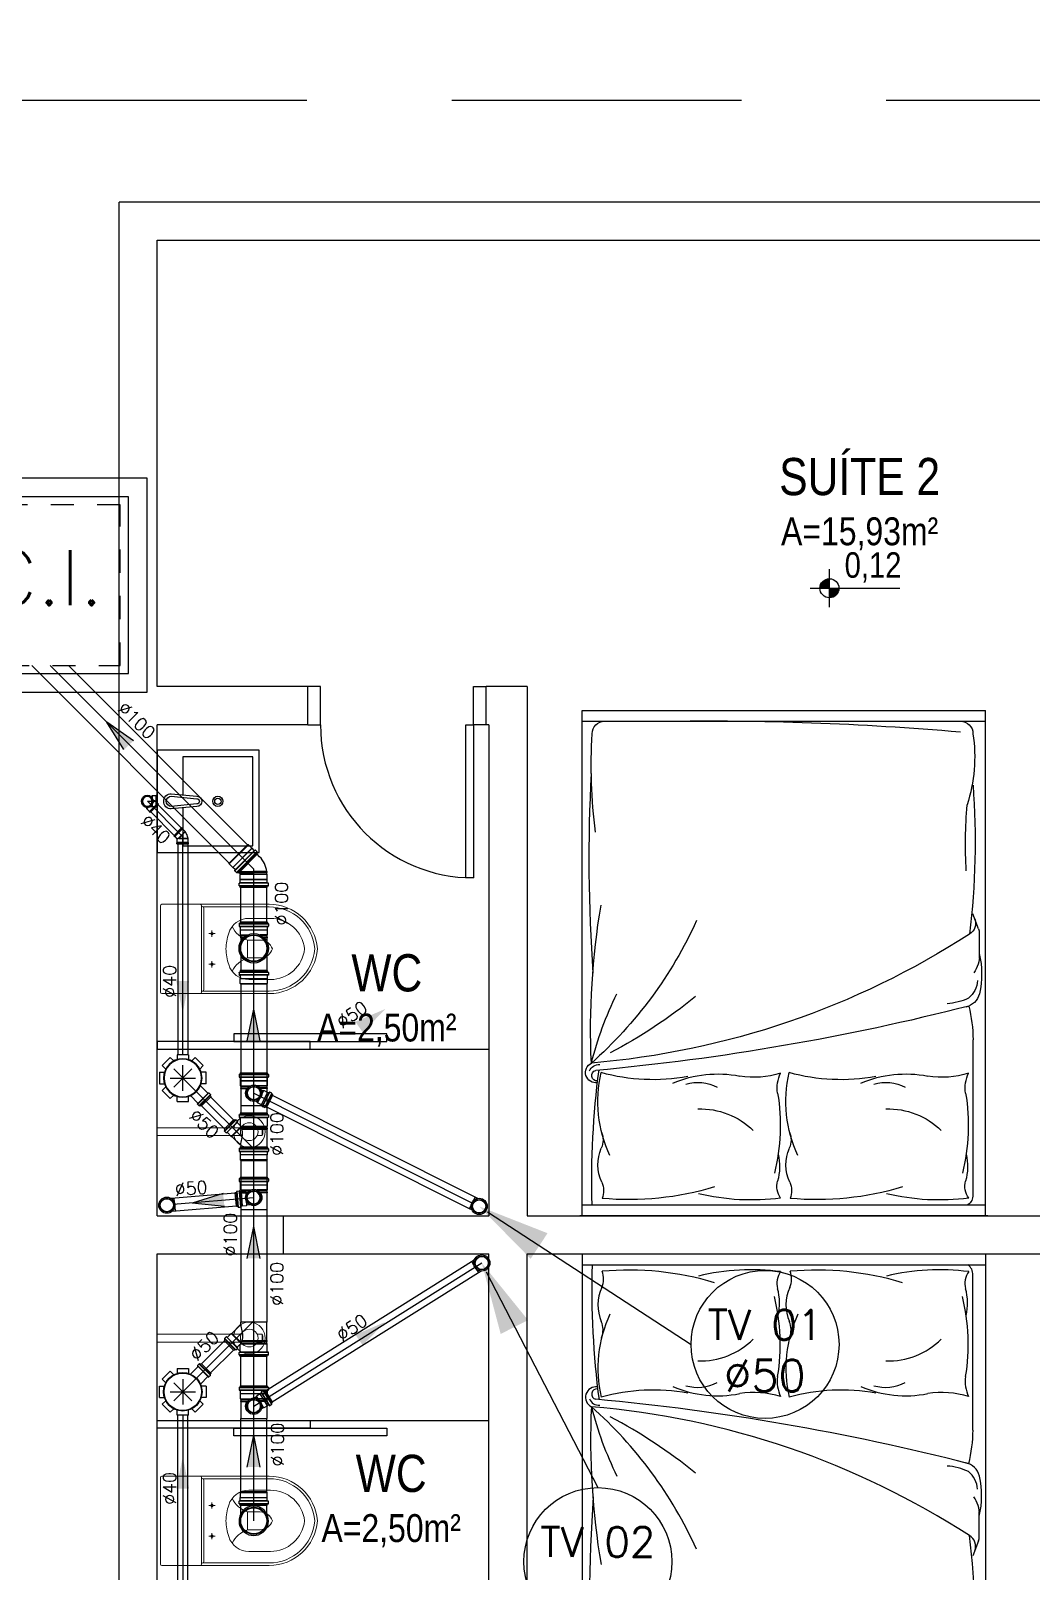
# Model space of a CAD drawing. Header units: millimetres. Extents: x 4156 to 4603, y 996 to 1078.
# Drawn here: x 4161.6 to 4165.91, y 1034.71 to 1041.35 of the extents above; entities that cross this region are included whole.
import ezdxf
from ezdxf.enums import TextEntityAlignment as Align

# ---------------------------------------------------------------- set-up
doc = ezdxf.new("R2010")
doc.units = ezdxf.units.MM
doc.header["$LTSCALE"] = 20
doc.linetypes.add('HIDDEN', pattern=[0.375, 0.25, -0.125])
doc.linetypes.add('HIDDEN2', pattern=[0.1875, 0.125, -0.0625])
for name, color, linetype in [('-HIDRO', 8, 'Continuous'), ('A-PEN-C', 4, 'Continuous'), ('ARREDI_attrezzature', 175, 'Continuous'), ('COTA', 7, 'Continuous'), ('COTAS01', 7, 'Continuous'), ('E-txt-g', 3, 'Continuous'), ('Esgoto', 5, 'Continuous'), ('HIDROGRAFIA', 4, 'Continuous'), ('MOB', 251, 'Continuous'), ('Texto-Tubos', 7, 'Continuous'), ('TigreCad', 3, 'Continuous'), ('Tinterno', 9, 'Continuous')]:
    doc.layers.add(name, color=color, linetype=linetype)
doc.layers.add('E-Lay-9', color=9, linetype='Continuous', lineweight=9)
doc.layers.add('E-Txt-W', color=7, linetype='Continuous', lineweight=20)
doc.styles.add('F2', font='ARIALN.TTF')
doc.styles.add('R80', font='simplex.shx', dxfattribs={"height": 12})
doc.styles.add('REG60', font='romans.shx', dxfattribs={"width": 0.8, "height": 0.15})
doc.styles.add('REG80', font='romans.shx', dxfattribs={"width": 0.8, "height": 0.2})
doc.styles.add('ROMANS', font='romans__.ttf', dxfattribs={"height": 0.1})
doc.styles.add('TCTUBOS-TXT', font='txt.shx')

# ---------------------------------------------------------------- blocks, each defined once
blk = doc.blocks.new('vaso-s')
at = {"layer": 'E-Lay-9', "color": 8}
for p, q in [((0, 0.17), (0, 0)), ((0.4256, 0.175), (0.005, 0.175)), ((0.16, 0.17), (0.16, 0.17)), ((0.16, 0.17), (0.16, 0)), ((0.4256, 0.165), (0.165, 0.165)), ((0.17, 0), (0.17, 0.16)), ((0.2013, 0.0479), (0.2013, 0.0722)), ((0.4306, 0.12), (0.3459, 0.12)), ((0.2134, 0.06), (0.1891, 0.06)), ((0.3406, 0.035), (0.3406, 0)), ((0.3906, 0.035), (0.3406, 0.035)), ((0, -0.17), (0, 0)), ((0.16, -0.17), (0.16, 0)), ((0.17, 0), (0.17, -0.1601)), ((0.2134, -0.06), (0.1891, -0.06)), ((0.2013, -0.0479), (0.2013, -0.0722)), ((0.3406, -0.035), (0.3406, 0)), ((0.3906, -0.035), (0.3406, -0.035)), ((0.4306, -0.12), (0.3459, -0.12)), ((0.4256, -0.175), (0.005, -0.175)), ((0.16, -0.17), (0.16, -0.17)), ((0.4256, -0.165), (0.165, -0.165))]:
    blk.add_line(p, q, dxfattribs=at)
for centre in [(0.2013, 0.06), (0.2013, -0.06)]:
    blk.add_circle(centre, 0.005, dxfattribs=at)
for centre, radius, start, end in [((0.005, 0.17), 0.005, 90, 180), ((0.155, 0.17), 0.005, 0, 90), ((0.165, 0.17), 0.00495, 180, 270), ((0.165, 0.16), 0.00495, 0, 90), ((0.4256, -0.015), 0.19, 4.52806, 90), ((0.4256, -0.015), 0.18, 4.78019, 90), ((0.518, -0.015), 0.2624, 163.03545, 176.7233), ((0.3459, 0.0375), 0.0825, 90, 163.03545), ((0.3754, 0.1358), 0.1066, 206.93947, 250.96472), ((0.4306, -0.015), 0.135, 6.37937, 90), ((0.3906, -0.015), 0.05, 17.4576, 90), ((0.518, 0.015), 0.2624, 183.2767, 196.96455), ((0.3754, -0.1358), 0.1066, 109.03528, 153.06053), ((0.3906, 0.015), 0.05, 270, 342.5424), ((0.4256, 0.015), 0.19, 270, 355.47194), ((0.4256, 0.015), 0.18, 270, 355.21981), ((0.4306, 0.015), 0.135, 270, 353.62063), ((0.3459, -0.0375), 0.0825, 196.96455, 270), ((0.005, -0.17), 0.005, 180, 270), ((0.155, -0.17), 0.005, 270, 0), ((0.165, -0.17), 0.00495, 90, 180), ((0.165, -0.1601), 0.00495, 270, 0)]:
    blk.add_arc(centre, radius, start, end, dxfattribs=at)
blk = doc.blocks.new('Chuveiro')
at = {"layer": 'E-Lay-9', "color": 8}
for p, q in [((-0.0311, 0.0156), (-0.3604, 0.0156)), ((0.0509, 0.0156), (0.0311, 0.0156)), ((0.0509, 0.0156), (0.0509, -0.0156)), ((-0.0311, -0.0156), (-0.3604, -0.0156)), ((0.0509, -0.0156), (0.0311, -0.0156))]:
    blk.add_line(p, q, dxfattribs=at)
blk.add_circle((0, 0), 0.0348, dxfattribs=at)
for centre, radius, start, end in [((0, 0), 0.0624, 194.4775, 165.5225), ((0.0093, 0), 0.0444, 339.42663, 20.57337)]:
    blk.add_arc(centre, radius, start, end, dxfattribs=at)
blk = doc.blocks.new('cama')
at = {"layer": 'ARREDI_attrezzature', "color": 8}
for p, q in [((0.8658, 1.0458), (-0.7169, 1.0458)), ((-0.7169, 1.0458), (-0.7169, -0.9357)), ((0.8658, 1.0458), (0.8658, -0.9357)), ((-0.7169, 1.0033), (0.8658, 1.0033)), ((0.8164, 0.3554), (0.8164, 0.9638)), ((0.8411, -0.0623), (0.8411, 0.0347)), ((0.8381, -0.0794), (0.8164, -0.1381)), ((-0.7169, -0.8932), (0.8658, -0.8932)), ((-0.7169, -0.9357), (0.8658, -0.9357))]:
    blk.add_line(p, q, dxfattribs=at)
for centre, radius, start, end in [((2.6377, 0.909), 3.3165, 178.37032, 187.53223), ((-0.7139, 0.9478), 0.0814, 335.78773, 21.71238), ((-0.533, -0.1796), 1.1623, 73.20165, 95.19902), ((-0.0531, 0.1009), 0.8832, 82.50994, 103.57317), ((0.1262, 0.9306), 0.0789, 144.37876, 195.19877), ((0.0234, 0.9478), 0.0814, 335.78773, 21.71238), ((0.2043, -0.1796), 1.1623, 73.20165, 95.19902), ((0.6843, 0.1009), 0.8832, 82.50994, 103.57317), ((0.8636, 0.9306), 0.0789, 144.37876, 195.19877), ((0.767, 0.9638), 0.0494, 360, 53.1301), ((-0.4874, 0.846), 0.167, 155.78773, 202.88083), ((-0.1606, 0.8526), 0.2183, 347.31196, 15.19877), ((0.25, 0.846), 0.167, 155.78773, 202.88083), ((0.5767, 0.8526), 0.2183, 347.31196, 15.19877), ((-0.6976, 0.6922), 0.7583, 350.37112, 14.25995), ((0.0398, 0.6922), 0.7583, 350.37112, 14.25995), ((-0.1504, 0.598), 0.5042, 155.11795, 192.98619), ((0.5869, 0.598), 0.5042, 155.11795, 192.98619), ((-0.7194, 0.748), 0.0848, 339.01609, 22.88083), ((0.0179, 0.748), 0.0848, 339.01609, 22.88083), ((-0.2514, 0.9178), 0.291, 267.82948, 315.00983), ((0.486, 0.9178), 0.291, 267.82948, 315.00983), ((0.1752, 0.5442), 0.1269, 170.37112, 206.96494), ((0.9125, 0.5442), 0.1269, 170.37112, 206.96494), ((-0.6623, 0.4839), 0.0409, 81.6091, 243.93818), ((-0.6586, 0.4964), 0.0206, 81.29147, 258.1256), ((-0.4381, -0.2522), 0.7645, 79.7638, 105.44974), ((-0.1846, 0.9358), 0.446, 246.68784, 281.12174), ((-0.2643, 0.6896), 0.1667, 254.14067, 297.6985), ((-0.0423, 0.1583), 0.3445, 72.35976, 99.39259), ((0.2993, -0.2522), 0.7645, 79.7638, 105.44974), ((0.5528, 0.9358), 0.446, 246.68784, 281.12174), ((0.473, 0.6896), 0.1667, 254.14067, 297.6985), ((0.695, 0.1583), 0.3445, 72.35976, 99.39259), ((-0.6505, 0.4938), 0.0409, 202.60519, 274.49888), ((2.2792, 0.3177), 2.9624, 177.49407, 189.50941), ((-1.7845, -0.7988), 1.6648, 24.38327, 48.45325), ((-0.9479, -2.7638), 3.2221, 57.09539, 85.23633), ((0.6516, 0.784), 1.3739, 194.18939, 206.30958), ((-1.5235, -8.8752), 9.3909, 75.67156, 84.74188), ((-1.5808, -1.4319), 2.0816, 51.03759, 62.08563), ((0.1886, 0.3639), 0.6279, 347.08904, 359.23129), ((0.7005, -0.0173), 0.232, 65.03386, 86.464), ((0.7739, 0.1597), 0.0692, 12.88269, 78.38686), ((0.7349, 0.1156), 0.1001, 4.6849, 50.59841), ((0.499, 0.0969), 0.3512, 346.92865, 12.88269), ((5.7695, -0.3535), 6.4581, 176.0268, 182.97615), ((0.7348, 0.0283), 0.1065, 356.60169, 37.7302), ((-2.1135, -0.4201), 2.9383, 355.67002, 7.06799), ((0.7774, -0.1012), 0.0494, 339.7541, 59.48722), ((0.7917, -0.0623), 0.0494, 339.7541, 360), ((0.7917, -0.0623), 0.0494, 339.7541, 360), ((2.6561, -0.4101), 1.869, 176.84129, 184.7569), ((1.4933, -0.7256), 2.174, 172.94813, 183.11738), ((0.2054, -0.7537), 0.6176, 351.61548, 17.78703), ((-0.628, -0.8438), 0.0494, 180, 270), ((0.767, -0.8438), 0.0494, 270, 360), ((-0.2247, 10.5395), 11.4341, 269.10868, 274.97619)]:
    blk.add_arc(centre, radius, start, end, dxfattribs=at)
at = {"layer": 'COTA', "color": 8, "linetype": 'Continuous'}
blk.add_line((0.8744, 1.0458), (-0.7256, 1.0458), dxfattribs=at)
blk = doc.blocks.new('TXT-AMB75')
at = {"layer": 'E-txt-g', "style": 'REG80', "width": 0.8, "flags": 8}
blk.add_attdef('TXT', text='', height=0.2, dxfattribs=at).set_placement((0.0055, 0.2964), align=Align.CENTER)
at = {"layer": 'E-Txt-W', "style": 'REG60', "width": 0.8, "flags": 8}
blk.add_attdef('TXT', text='', height=0.15, dxfattribs=at).set_placement((0.0055, 0.0271), align=Align.CENTER)
blk = doc.blocks.new('CUBA QUADRADA-flat-4-flat-1')
at = {"layer": 'MOB'}
blk.add_lwpolyline([(0, -0.2), (0.4, -0.2), (0.4, 0.2), (0, 0.2)], close=True, dxfattribs=at)
blk.add_lwpolyline([(0.1, -0.0255), (0.1, -0.175), (0.375, -0.175), (0.375, 0.175), (0.1, 0.175), (0.1, 0.0255)], dxfattribs=at)
for points in [[(0.155, -0.02), (0.055, -0.03, -1), (0.055, 0.03), (0.155, 0.02, -1)], [(0.155, -0.01), (0.055, -0.02, -1), (0.055, 0.02), (0.155, 0.01, -1)]]:
    blk.add_lwpolyline(points, format="xyb", close=True, dxfattribs=at)
for radius in [0.02, 0.0125]:
    blk.add_circle((0.2375, 0), radius, dxfattribs=at)
blk = doc.blocks.new('NV')
at = {"color": 4, "linetype": 'ByBlock', "ltscale": 0.5}
for p, q in [((-1.414, -0.142), (-1.414, 0.107)), ((-1.539, -0.018), (-0.953, -0.018))]:
    blk.add_line(p, q, dxfattribs=at)
at = {"color": 4, "ltscale": 2.5}
blk.add_circle((-1.414, -0.018), 0.0622, dxfattribs=at)
at = {"color": 4}
for points in [[(-1.414, -0.018), (-1.458, 0.026), (-1.476, -0.018), (-1.472, 0.006)], [(-1.414, -0.018), (-1.414, 0.045), (-1.458, 0.026), (-1.438, 0.04)], [(-1.414, -0.018), (-1.352, -0.018), (-1.37, -0.062), (-1.357, -0.041)], [(-1.414, -0.018), (-1.37, -0.062), (-1.414, -0.08), (-1.39, -0.075)]]:
    blk.add_solid(points, dxfattribs=at)
at = {"layer": 'E-Txt-W', "color": 4, "ltscale": 2.5, "style": 'F2'}
blk.add_attdef('COTAPISO', (-1.306, 0.073), '', height=0.15, dxfattribs=at)
blk = doc.blocks.new('27150012p')
at = {"layer": 'TigreCad'}
for p, q in [((-80.6, 48.8), (-48.8, 80.6)), ((-48.8, 80.6), (-35.1, 66.9)), ((-22.5, 91.5), (-22.5, 72.1)), ((-22.5, 91.5), (22.5, 91.5)), ((22.5, 91.5), (22.5, 72.1)), ((48.8, 80.6), (35.1, 66.9)), ((48.8, 80.6), (80.6, 48.8)), ((-91.5, -22.5), (-91.5, 22.5)), ((-91.5, 22.5), (-72.1, 22.5)), ((-80.6, 48.8), (-66.9, 35.1)), ((80.6, 48.8), (66.9, 35.1)), ((111.4, 27.4), (70.4, 27.4)), ((112.7, 30.9), (112.4, 28.3)), ((122.4, 31.8), (113.7, 31.8)), ((113.7, 30.8), (113.7, -30.8)), ((122.4, 30.8), (122.4, -30.8)), ((123.4, 31.1), (124.2, 28.1)), ((129.5, 27.4), (125.1, 27.4)), ((129.5, 27.4), (129.5, -27.4)), ((-91.5, -22.5), (-72.1, -22.5)), ((-80.6, -48.8), (-66.9, -35.1)), ((-48.8, -80.6), (-80.6, -48.8)), ((80.6, -48.8), (48.8, -80.6)), ((80.6, -48.8), (66.9, -35.1)), ((111.4, -27.4), (70.4, -27.4)), ((112.7, -30.9), (112.4, -28.3)), ((122.4, -31.8), (113.7, -31.8)), ((123.4, -31.1), (124.2, -28.1)), ((129.5, -27.4), (125.1, -27.4)), ((-48.8, -80.6), (-35.1, -66.9)), ((-22.5, -91.5), (-22.5, -72.1)), ((22.5, -91.5), (-22.5, -91.5)), ((22.5, -91.5), (22.5, -72.1)), ((48.8, -80.6), (35.1, -66.9))]:
    blk.add_line(p, q, dxfattribs=at)
blk.add_circle((0, 0), 75.5, dxfattribs=at)
for centre, start, end in [((111.4, 28.4), 270, 355), ((113.7, 30.8), 90, 175), ((122.4, 30.8), 15, 90), ((125.1, 28.4), 195, 270), ((111.4, -28.4), 5, 90), ((113.7, -30.8), 185, 270), ((122.4, -30.8), 270, 345), ((125.1, -28.4), 90, 165)]:
    blk.add_arc(centre, 1, start, end, dxfattribs=at)
at = {"layer": 'Tinterno'}
for p, q in [((112.4, 27.4), (112.4, -27.4)), ((124.4, 27.4), (124.4, -27.4))]:
    blk.add_line(p, q, dxfattribs=at)
blk.add_circle((0, 0), 73.5, dxfattribs=at)
blk = doc.blocks.new('j9n100s')
at = {"layer": 'TigreCad'}
for p, q in [((27.3, 50.8), (60, 50.8)), ((27.3, -50.8), (60, -50.8))]:
    blk.add_line(p, q, dxfattribs=at)
blk.add_circle((0, 0), 53.2, dxfattribs=at)
for start, end in [(61.78498, 298.21502), (298.21502, 61.78498)]:
    blk.add_arc((0, 0), 57.7, start, end, dxfattribs=at)
at = {"layer": 'Tinterno'}
blk.add_line((60, -50.8), (60, 50.8), dxfattribs=at)
blk.add_circle((0, 0), 51, dxfattribs=at)
blk = doc.blocks.new('26277469p')
at = {"layer": 'TigreCad'}
for p, q in [((78, 50.8), (6, 50.8)), ((78, 50.8), (78.1, 52.3)), ((78, -46.9), (78, 50.8)), ((78.1, -46.9), (78.1, 52.3)), ((81.1, 52.3), (78.1, 52.3)), ((81.1, -47.9), (81.1, 52.3)), ((81.2, 50.8), (81.1, 52.3)), ((81.2, -48), (81.2, 50.8)), ((87.4, 50.8), (81.2, 50.8)), ((89.8, 53.2), (87.4, 50.8)), ((89.8, -51.8), (89.8, 53.2)), ((121.7, 53.2), (89.8, 53.2)), ((122.9, 56.7), (122.7, 54.2)), ((133.3, 57.6), (123.9, 57.6)), ((123.9, 56.6), (123.9, -56.7)), ((133.3, 56.6), (133.3, -56.7)), ((134.3, 56.9), (135.1, 54)), ((140.5, 53.2), (136.1, 53.2)), ((140.5, 53.2), (140.5, -53.3)), ((14.9, -50.8), (6, -50.8)), ((49.6, -85.4), (14.9, -50.8)), ((49.6, -88.3), (87.3, -50.5)), ((103.4, -64.8), (93.6, -55)), ((121.7, -53.3), (94.3, -53.3)), ((122.9, -56.7), (122.7, -54.2)), ((133.3, -57.7), (123.9, -57.7)), ((134.3, -56.9), (135.1, -54)), ((140.5, -53.3), (136.1, -53.3)), ((49.6, -88.3), (49.6, -85.4)), ((64.8, -103.4), (49.6, -88.3)), ((63.1, -106.8), (64.8, -104.8)), ((69.4, -114.4), (63.2, -108.2)), ((106.9, -63.4), (63.4, -106.9)), ((113.6, -70.1), (70.1, -113.6)), ((70.6, -114.5), (73.3, -113)), ((77.5, -116.2), (74.5, -113.1)), ((116.2, -77.5), (77.5, -116.2)), ((106.8, -63.1), (104.8, -64.8)), ((114.4, -69.4), (108.2, -63.2)), ((114.5, -70.6), (113, -73.3)), ((116.2, -77.5), (113.1, -74.5))]:
    blk.add_line(p, q, dxfattribs=at)
blk.add_lwpolyline([(15.8, -51.2, -0.013476), (38.9, -47.1, -0.106485), (67.2, -44.2, -0.09207), (93.5, -53.8, -0.112954)], format="xyb", dxfattribs=at)
for centre, start, end in [((121.7, 54.2), 270, 355), ((123.9, 56.6), 90, 175), ((133.3, 56.6), 15, 90), ((136.1, 54.2), 195, 270), ((14.9, -51.8), 34.26819, 90), ((94.3, -54.3), 90, 225), ((121.7, -54.3), 5, 90), ((123.9, -56.7), 185, 270), ((133.3, -56.7), 270, 345), ((136.1, -54.3), 90, 165), ((63.9, -107.4), 140, 225), ((64.1, -104.1), 320, 45), ((70.1, -113.6), 225, 300), ((73.8, -113.8), 45, 120), ((104.1, -64.1), 225, 310), ((107.4, -63.9), 45, 130), ((113.8, -73.8), 150, 225), ((113.6, -70.1), 330, 45)]:
    blk.add_arc(centre, 1, start, end, dxfattribs=at)
at = {"layer": 'Tinterno'}
for p, q in [((6, 50.8), (6, -50.8)), ((87.4, -50.6), (87.4, 50.8)), ((122.6, 53.2), (122.6, -53.3)), ((135.3, 53.2), (135.3, -53.3)), ((85.3, -49.6), (49.6, -85.4)), ((104.1, -65.4), (65.4, -104.1)), ((112.6, -73.9), (73.9, -112.6))]:
    blk.add_line(p, q, dxfattribs=at)
blk = doc.blocks.new('11031030p')
at = {"layer": 'TigreCad'}
for p, q in [((0, -53.3), (0, 53.2)), ((0, 53.2), (4.4, 53.2)), ((6.2, 56.9), (5.4, 54)), ((7.2, 57.6), (16.6, 57.6)), ((7.2, -56.7), (7.2, 56.6)), ((16.6, -56.7), (16.6, 56.6)), ((17.6, 56.7), (17.8, 54.2)), ((18.8, 53.2), (30.9, 53.2)), ((30.9, 53.2), (31.2, 53)), ((50.9, 53), (31.2, 53)), ((50.9, 53), (53.1, 50.8)), ((53.1, -50.8), (53.1, 50.8)), ((0, -53.3), (4.4, -53.3)), ((6.2, -56.9), (5.4, -54)), ((7.2, -57.7), (16.6, -57.7)), ((17.6, -56.7), (17.8, -54.2)), ((18.8, -53.3), (30.9, -53.3)), ((30.9, -53.3), (31.2, -53)), ((31.2, -53), (50.9, -53)), ((50.9, -53), (53.1, -50.8))]:
    blk.add_line(p, q, dxfattribs=at)
for centre, start, end in [((4.4, 54.2), 270, 345), ((7.2, 56.6), 90, 165), ((16.6, 56.6), 5, 90), ((18.8, 54.2), 185, 270), ((4.4, -54.2), 15, 90), ((7.2, -56.7), 195, 270), ((16.6, -56.7), 270, 355), ((18.8, -54.2), 90, 175)]:
    blk.add_arc(centre, 1, start, end, dxfattribs=at)
at = {"layer": 'Tinterno'}
for p, q in [((5.2, -53.3), (5.2, 53.2)), ((17.9, -53.3), (17.9, 53.2)), ((30.9, 53.2), (30.9, -53.3)), ((31.2, 53), (31.2, -53)), ((50.9, 53), (50.9, -53))]:
    blk.add_line(p, q, dxfattribs=at)
blk = doc.blocks.new('trn1050s')
at = {"layer": 'TigreCad'}
for p, q in [((-80.4, -53.3), (-80.4, 53.3)), ((-80.4, 53.3), (-76, 53.3)), ((-74.2, 56.9), (-75, 54)), ((-73.2, 57.7), (-63.8, 57.7)), ((-73.2, -56.6), (-73.2, 56.7)), ((-63.8, -56.6), (-63.8, 56.7)), ((-62.8, 56.7), (-62.6, 54.2)), ((-61.6, 53.3), (-49.5, 53.3)), ((-49.5, -53.3), (-49.5, 53.3)), ((-49.5, 53.3), (-49.2, 53)), ((-49.2, 53), (-29.5, 53)), ((-29.5, 53), (-29.5, 11.9)), ((-29.5, 53), (-27.3, 50.8)), ((-27.3, 50.8), (-21.1, 50.8)), ((-21.1, 50.8), (-21, 52.3)), ((-21, 52.3), (-21, 23.9)), ((-21, 52.3), (-18, 52.3)), ((-18, 52.3), (-18, 26.2)), ((-17.9, 50.8), (-18, 52.3)), ((-17.9, 50.8), (47.6, 50.8)), ((-80.4, -53.3), (-76, -53.3)), ((-74.2, -56.9), (-75, -54)), ((-73.2, -57.6), (-63.8, -57.6)), ((-62.8, -56.7), (-62.6, -54.2)), ((-61.6, -53.3), (-49.5, -53.3)), ((-49.5, -53.3), (-49.2, -53)), ((-49.2, -53), (-29.5, -53)), ((-29.5, -53), (-29.5, -11.9)), ((-29.5, -53), (-27.3, -50.8)), ((-27.3, -50.8), (-21.1, -50.8)), ((-21.1, -50.8), (-21, -52.3)), ((-21, -52.3), (-21, -23.9)), ((-21, -52.3), (-18, -52.3)), ((-18, -52.3), (-18, -26.2)), ((-17.9, -50.8), (-18, -52.3)), ((-17.9, -50.8), (47.6, -50.8))]:
    blk.add_line(p, q, dxfattribs=at)
for radius in [31.8, 25.6]:
    blk.add_circle((0, 0), radius, dxfattribs=at)
for centre, start, end in [((-76, 54.2), 270, 345), ((-73.2, 56.7), 90, 165), ((-63.8, 56.7), 5, 90), ((-61.6, 54.2), 185, 270), ((-76, -54.2), 15, 90), ((-73.2, -56.6), 195, 270), ((-63.8, -56.6), 270, 355), ((-61.6, -54.2), 90, 175)]:
    blk.add_arc(centre, 1, start, end, dxfattribs=at)
at = {"layer": 'Tinterno'}
for p, q in [((-75.2, -53.3), (-75.2, 53.3)), ((-62.5, -53.3), (-62.5, 53.3)), ((-49.2, -53), (-49.2, 53)), ((-27.3, 50.8), (-27.3, 16.3)), ((-21.1, 50.8), (-21.1, 23.8)), ((-17.9, 50.8), (-17.9, 26.3)), ((47.6, -50.8), (47.6, 50.8)), ((-27.3, -50.8), (-27.3, -16.3)), ((-21.1, -50.8), (-21.1, -23.8)), ((-17.9, -50.8), (-17.9, -26.3))]:
    blk.add_line(p, q, dxfattribs=at)
blk.add_circle((0, 0), 27.3, dxfattribs=at)
blk = doc.blocks.new('j9n50d')
at = {"layer": 'TigreCad'}
for p, q in [((28.5, 25.4), (0, 25.4)), ((30.3, 27.2), (28.5, 25.4)), ((30.3, -27.1), (30.3, 27.2)), ((47.1, 27.2), (30.3, 27.2)), ((47.3, 27.4), (47.1, 27.2)), ((47.1, -27.1), (47.1, 27.2)), ((51.9, 27.4), (47.3, 27.4)), ((53.2, 30.9), (52.9, 28.3)), ((53.4, 30.8), (53.4, -30.8)), ((62.9, 31.8), (54.2, 31.8)), ((62.9, 30.8), (62.9, -30.8)), ((63.9, 31.1), (64.7, 28.1)), ((70, 27.4), (65.6, 27.4)), ((70, 27.4), (70, -27.4)), ((28.5, -25.3), (0, -25.3)), ((30.3, -27.1), (28.5, -25.3)), ((47.1, -27.1), (30.3, -27.1)), ((47.3, -27.4), (47.1, -27.1)), ((51.9, -27.4), (47.3, -27.4)), ((53.2, -30.9), (52.9, -28.3)), ((62.9, -31.8), (54.2, -31.8)), ((63.9, -31.1), (64.7, -28.1)), ((70, -27.4), (65.6, -27.4))]:
    blk.add_line(p, q, dxfattribs=at)
for centre, radius, start, end in [((0, 0), 25.4, 90, 270), ((51.9, 28.4), 1, 270, 355), ((54.2, 30.8), 1, 90, 175), ((62.9, 30.8), 1, 15, 90), ((65.6, 28.4), 1, 195, 270), ((51.9, -28.4), 1, 5, 90), ((54.2, -30.8), 1, 185, 270), ((62.9, -30.8), 1, 270, 345), ((65.6, -28.4), 1, 90, 165)]:
    blk.add_arc(centre, radius, start, end, dxfattribs=at)
at = {"layer": 'Tinterno'}
for p, q in [((28.5, -25.3), (28.5, 25.4)), ((47.3, -27.4), (47.3, 27.4)), ((52.9, 27.4), (52.9, -27.4)), ((64.9, 27.4), (64.9, -27.4))]:
    blk.add_line(p, q, dxfattribs=at)
blk = doc.blocks.new('j9n50s')
at = {"layer": 'TigreCad'}
for p, q in [((19.2, 25.4), (30.3, 25.4)), ((19.2, -25.4), (30.3, -25.4))]:
    blk.add_line(p, q, dxfattribs=at)
for radius in [31.8, 27.4]:
    blk.add_circle((0, 0), radius, dxfattribs=at)
at = {"layer": 'Tinterno'}
for p, q in [((30.3, 25.4), (30.3, 9.7)), ((30.3, -9.7), (30.3, -25.4))]:
    blk.add_line(p, q, dxfattribs=at)
blk.add_circle((0, 0), 25.6, dxfattribs=at)
blk = doc.blocks.new('j9n40d')
at = {"layer": 'TigreCad'}
for p, q in [((0, 20.6), (9.8, 20.6)), ((9.8, 20.6), (17.8, 20.6)), ((19, 21.8), (17.8, 20.6)), ((34, 21.8), (19, 21.8)), ((19, -21.8), (19, 21.8)), ((35, 22.8), (34, 21.8)), ((35, 22.8), (35, -22.8)), ((39, 22.8), (35, 22.8)), ((39, 22.8), (39, -22.8)), ((0, -20.6), (9.8, -20.6)), ((9.8, -20.6), (17.8, -20.6)), ((19, -21.8), (17.8, -20.6)), ((34, -21.8), (19, -21.8)), ((35, -22.8), (34, -21.8)), ((39, -22.8), (35, -22.8))]:
    blk.add_line(p, q, dxfattribs=at)
for radius, start, end in [(22.8, 64.62318, 295.37682), (20.6, 90, 270)]:
    blk.add_arc((0, 0), radius, start, end, dxfattribs=at)
at = {"layer": 'Tinterno'}
for p, q in [((17.8, 20.6), (17.8, -20.6)), ((34, 21.8), (34, -21.8))]:
    blk.add_line(p, q, dxfattribs=at)
blk.add_arc((0, 0), 21.8, 70.90091, 289.09909, dxfattribs=at)
blk = doc.blocks.new('j4n40p')
at = {"layer": 'TigreCad'}
for p, q in [((-31.3, -0.5), (-20.7, 10.1)), ((7.5, -18.1), (-20.7, 10.1)), ((-20.7, 10.1), (-19, 10.1)), ((7.5, 21.8), (6.3, 20.6)), ((22.5, 21.8), (7.5, 21.8)), ((7.5, 21.8), (7.5, -18.1)), ((23.5, 22.8), (22.5, 21.8)), ((27.5, 22.8), (23.5, 22.8)), ((23.5, 22.8), (23.5, -22.8)), ((27.5, -22.8), (27.5, 22.8)), ((-35.6, -3.3), (-32.7, -0.5)), ((-3.3, -35.6), (-35.6, -3.3)), ((-0.5, -32.7), (-32.7, -0.5)), ((-32.7, -0.5), (-31.3, -0.5)), ((-3.3, -35.6), (-0.5, -32.7)), ((-0.5, -31.3), (9, -21.8)), ((-0.5, -32.7), (-0.5, -31.3)), ((7.5, -18.1), (9, -21.8)), ((22.5, -21.8), (9, -21.8)), ((23.5, -22.8), (22.5, -21.8)), ((27.5, -22.8), (23.5, -22.8))]:
    blk.add_line(p, q, dxfattribs=at)
blk.add_arc((15.4, -37.1), 58.4, 98.93273, 126.06727, dxfattribs=at)
at = {"layer": 'Tinterno'}
for p, q in [((-19, 10.1), (6.3, -15.2)), ((6.3, -15.2), (6.3, 20.6)), ((22.5, 21.8), (22.5, -21.8)), ((-0.5, -31.3), (-31.3, -0.5)), ((6.3, -15.2), (7.5, -18.1))]:
    blk.add_line(p, q, dxfattribs=at)
blk = doc.blocks.new('j9n40s')
at = {"layer": 'TigreCad'}
for p, q in [((9.8, 20.6), (17.8, 20.6)), ((19, 21.8), (17.8, 20.6)), ((17.8, 20.6), (17.8, 14.3)), ((19, 12.6), (19, 21.8)), ((34, 21.8), (19, 21.8)), ((35, 22.8), (34, 21.8)), ((39, 22.8), (35, 22.8)), ((35, 22.8), (35, -22.8)), ((39, 22.8), (39, -22.8)), ((9.8, -20.6), (17.8, -20.6)), ((17.8, -20.6), (17.8, -14.3)), ((19, -21.8), (17.8, -20.6)), ((19, -12.6), (19, -21.8)), ((34, -21.8), (19, -21.8)), ((35, -22.8), (34, -21.8)), ((39, -22.8), (35, -22.8))]:
    blk.add_line(p, q, dxfattribs=at)
for radius in [22.8, 20]:
    blk.add_circle((0, 0), radius, dxfattribs=at)
at = {"layer": 'Tinterno'}
blk.add_line((34, 21.8), (34, -21.8), dxfattribs=at)
blk.add_circle((0, 0), 18.8, dxfattribs=at)
blk = doc.blocks.new('ten100s')
at = {"layer": 'TigreCad'}
for p, q in [((-103.4, -53.3), (-103.4, 53.2)), ((-103.4, 53.2), (-99, 53.2)), ((-97.2, 56.9), (-98, 54)), ((-96.2, 57.6), (-86.8, 57.6)), ((-96.2, -56.7), (-96.2, 56.6)), ((-86.8, -56.7), (-86.8, 56.6)), ((-85.8, 56.7), (-85.6, 54.2)), ((-84.6, 53.2), (-72.5, 53.2)), ((-72.5, -53.3), (-72.5, 53.2)), ((-72.5, 53.2), (-72.2, 53)), ((-72.2, 53), (-52.5, 53)), ((-52.5, 53), (-52.5, 23.8)), ((-52.5, 53), (-50.3, 50.8)), ((-50.3, 50.8), (-44.1, 50.8)), ((-44.1, 50.8), (-44, 52.3)), ((-44.1, 50.8), (-44.1, 37.1)), ((-44, 52.3), (-41, 52.3)), ((-40.9, 50.8), (-41, 52.3)), ((-40.9, 50.8), (-27.3, 50.8)), ((27.3, 50.8), (87.6, 50.8)), ((-103.4, -53.3), (-99, -53.3)), ((-97.2, -56.9), (-98, -54)), ((-96.2, -57.7), (-86.8, -57.7)), ((-85.8, -56.7), (-85.6, -54.2)), ((-84.6, -53.3), (-72.5, -53.3)), ((-72.5, -53.3), (-72.2, -53)), ((-72.2, -53), (-52.5, -53)), ((-52.5, -53), (-52.5, -23.8)), ((-52.5, -53), (-50.3, -50.8)), ((-50.3, -50.8), (-44.1, -50.8)), ((-44.1, -50.8), (-44.1, -37.1)), ((-44.1, -50.8), (-44, -52.3)), ((-44, -52.3), (-41, -52.3)), ((-40.9, -50.8), (-41, -52.3)), ((-40.9, -50.8), (-27.3, -50.8)), ((27.3, -50.8), (87.6, -50.8))]:
    blk.add_line(p, q, dxfattribs=at)
for radius in [57.7, 51]:
    blk.add_circle((0, 0), radius, dxfattribs=at)
for centre, start, end in [((-99, 54.2), 270, 345), ((-96.2, 56.6), 90, 165), ((-86.8, 56.6), 5, 90), ((-84.6, 54.2), 185, 270), ((-99, -54.2), 15, 90), ((-96.2, -56.7), 195, 270), ((-86.8, -56.7), 270, 355), ((-84.6, -54.2), 90, 175)]:
    blk.add_arc(centre, 1, start, end, dxfattribs=at)
at = {"layer": 'Tinterno'}
for p, q in [((-98.2, -53.3), (-98.2, 53.2)), ((-85.5, -53.3), (-85.5, 53.2)), ((-72.2, -53), (-72.2, 53)), ((-50.3, 50.8), (-50.3, 28.2)), ((-40.9, 50.8), (-40.9, 40.6)), ((87.6, 50.8), (87.6, -50.8)), ((-50.3, -50.8), (-50.3, -28.2)), ((-40.9, -50.8), (-40.9, -40.6))]:
    blk.add_line(p, q, dxfattribs=at)
blk.add_circle((0, 0), 53.2, dxfattribs=at)
blk = doc.blocks.new('j4n100p')
at = {"layer": 'TigreCad'}
for p, q in [((-48.8, 23.1), (-58.1, 13.7)), ((9.8, 50.8), (9.9, 52.3)), ((9.8, 50.8), (9.8, 0)), ((9.8, -54.2), (9.8, 0)), ((12.9, 52.3), (9.9, 52.3)), ((9.9, 52.3), (9.9, 0)), ((13, 50.8), (12.9, 52.3)), ((12.9, 52.3), (12.9, 0)), ((19.2, 50.8), (13, 50.8)), ((13, 50.8), (13, 0)), ((13, -56), (13, 0)), ((21.4, 53), (19.2, 50.8)), ((41.1, 53), (21.4, 53)), ((21.4, 53), (21.4, -53)), ((41.4, 53.2), (41.1, 53)), ((41.1, 53), (41.1, -53)), ((53.5, 53.2), (41.4, 53.2)), ((41.4, 53.2), (41.4, -53.3)), ((54.7, 56.7), (54.5, 54.2)), ((65.1, 57.7), (55.7, 57.7)), ((55.7, 56.7), (55.7, -56.6)), ((65.1, 56.7), (65.1, -56.6)), ((66.1, 56.9), (66.9, 54)), ((72.3, 53.2), (67.9, 53.2)), ((72.3, 53.2), (72.3, -53.3)), ((19.1, -52.8), (13.7, -58.1)), ((21.4, -53), (21.2, -52.8)), ((41.1, -53), (21.4, -53)), ((41.4, -53.3), (41.1, -53)), ((53.5, -53.3), (41.4, -53.3)), ((54.7, -56.7), (54.5, -54.2)), ((65.1, -57.6), (55.7, -57.6)), ((66.1, -56.9), (66.9, -54)), ((72.3, -53.3), (67.9, -53.3))]:
    blk.add_line(p, q, dxfattribs=at)
for centre, radius, start, end in [((20.1, -45.8), 97.2, 96.09869, 135), ((53.5, 54.2), 1, 270, 355), ((55.7, 56.7), 1, 90, 175), ((65.1, 56.7), 1, 15, 90), ((67.9, 54.2), 1, 195, 270), ((20.1, -53.8), 1.5, 45, 135), ((53.5, -54.2), 1, 5, 90), ((55.7, -56.6), 1, 185, 270), ((65.1, -56.6), 1, 270, 345), ((67.9, -54.2), 1, 90, 165)]:
    blk.add_arc(centre, radius, start, end, dxfattribs=at)
at = {"layer": 'Tinterno'}
for p, q in [((13.7, -58.1), (-58.1, 13.7)), ((9.9, -54.3), (9.9, 0)), ((12.9, -53.3), (12.9, 0)), ((19.2, 50.8), (19.2, -52.7)), ((54.4, 53.2), (54.4, -53.3)), ((67.1, 53.2), (67.1, -53.3))]:
    blk.add_line(p, q, dxfattribs=at)
blk = doc.blocks.new('inp_cx')
for p, q in [((40, 40), (-40, 40)), ((-40, 40), (-40, -40)), ((40, -40), (40, 40)), ((-40, -40), (40, -40))]:
    blk.add_line(p, q)
at = {"color": 1, "linetype": 'Continuous', "ltscale": 0.5}
for p, q in [((33, 33), (-33, 33)), ((-33, 33), (-33, -33)), ((33, -33), (33, 33)), ((-33, -33), (33, -33))]:
    blk.add_line(p, q, dxfattribs=at)
at = {"color": 1, "linetype": 'HIDDEN', "ltscale": 0.5}
for p, q in [((30, 30), (-30, 30)), ((-30, 30), (-30, -30)), ((30, -30), (30, 30)), ((-30, -30), (30, -30))]:
    blk.add_line(p, q, dxfattribs=at)
at = {"style": 'R80'}
blk.add_text('C.I.', height=20.592, dxfattribs=at).set_placement((-19.56, -7.5))

msp = doc.modelspace()

# ---------------------------------------------------------------- hatches: boundary and pattern name
at = {"layer": 'Esgoto'}
h = msp.add_hatch(color=256, dxfattribs=at)
h.paths.add_polyline_path([(4161.9235, 1038.371), (4162.0182, 1038.2713), (4162.0384, 1038.2905)])
h.paths.add_polyline_path([(4161.9235, 1038.371), (4161.998, 1038.2521), (4162.0182, 1038.2713)])
h = msp.add_hatch(color=256, dxfattribs=at)
h.paths.add_polyline_path([(4162.2515, 1037.1166), (4162.2514, 1037.2541), (4162.2792, 1037.2542)])
h.paths.add_polyline_path([(4162.2515, 1037.1166), (4162.2235, 1037.2541), (4162.2514, 1037.2541)])
h = msp.add_hatch(color=256, dxfattribs=at)
h.paths.add_polyline_path([(4162.5577, 1037.133), (4162.5575, 1036.9955), (4162.5854, 1036.9955)])
h.paths.add_polyline_path([(4162.5577, 1037.133), (4162.5297, 1036.9955), (4162.5575, 1036.9955)])
h = msp.add_hatch(color=256, dxfattribs=at)
h.paths.add_polyline_path([(4163.1255, 1037.1336), (4163.0122, 1037.0556), (4163.028, 1037.0326)])
h.paths.add_polyline_path([(4163.1255, 1037.1336), (4162.9964, 1037.0786), (4163.0122, 1037.0556)])
h = msp.add_hatch(color=256, dxfattribs=at)
h.paths.add_polyline_path([(4162.2915, 1036.2964), (4162.4283, 1036.3099), (4162.4256, 1036.3377)])
h.paths.add_polyline_path([(4162.2915, 1036.2964), (4162.4311, 1036.2822), (4162.4283, 1036.3099)])
h = msp.add_hatch(color=256, dxfattribs=at)
h.paths.add_polyline_path([(4162.5577, 1036.1952), (4162.5575, 1036.0577), (4162.5854, 1036.0577)])
h.paths.add_polyline_path([(4162.5577, 1036.1952), (4162.5297, 1036.0577), (4162.5575, 1036.0577)])
h = msp.add_hatch(color=256, dxfattribs=at)
h.paths.add_polyline_path([(4163.1255, 1035.7836), (4163.0122, 1035.7056), (4163.028, 1035.6827)])
h.paths.add_polyline_path([(4163.1255, 1035.7836), (4162.9964, 1035.7286), (4163.0122, 1035.7056)])
h = msp.add_hatch(color=256, dxfattribs=at)
h.paths.add_polyline_path([(4162.5577, 1035.2951), (4162.5575, 1035.1576), (4162.5854, 1035.1575)])
h.paths.add_polyline_path([(4162.5577, 1035.2951), (4162.5297, 1035.1576), (4162.5575, 1035.1576)])
h = msp.add_hatch(color=256, dxfattribs=at)
h.paths.add_polyline_path([(4162.2515, 1035.2018), (4162.2514, 1035.0642), (4162.2792, 1035.0642)])
h.paths.add_polyline_path([(4162.2515, 1035.2018), (4162.2235, 1035.0642), (4162.2514, 1035.0642)])

# ---------------------------------------------------------------- linework, layer by layer
at = {"layer": '-HIDRO'}
for p, q in [((4161.9767, 1031.7042), (4161.9767, 1040.6142)), ((4167.7517, 1040.6142), (4161.9767, 1040.6142)), ((4162.1417, 1038.5242), (4162.1417, 1040.4492)), ((4162.1417, 1040.4492), (4167.5867, 1040.4492)), ((4162.7907, 1038.5242), (4162.1417, 1038.5242)), ((4162.7907, 1038.3592), (4162.7907, 1038.5242)), ((4163.7367, 1038.5242), (4163.5607, 1038.5242)), ((4163.5607, 1038.3592), (4163.5607, 1038.5242)), ((4163.7367, 1038.5242), (4163.7367, 1036.2417)), ((4162.1417, 1036.2417), (4162.1417, 1038.3592)), ((4162.7907, 1038.3592), (4162.1417, 1038.3592)), ((4163.5717, 1038.3592), (4163.5607, 1038.3592)), ((4163.5717, 1038.3592), (4163.5717, 1036.2417)), ((4162.1417, 1036.2417), (4163.5717, 1036.2417)), ((4163.7367, 1036.2417), (4167.5867, 1036.2417)), ((4162.1417, 1033.9592), (4162.1417, 1036.0767)), ((4162.1417, 1036.0767), (4163.5717, 1036.0767)), ((4163.5717, 1033.9592), (4163.5717, 1036.0767)), ((4163.7367, 1033.7942), (4163.7367, 1036.0767)), ((4163.7367, 1036.0767), (4167.5867, 1036.0767))]:
    msp.add_line(p, q, dxfattribs=at)
at = {"layer": '-HIDRO', "linetype": 'Continuous'}
for p, q in [((4162.1417, 1036.9604), (4163.5717, 1036.9604)), ((4162.1417, 1035.358), (4163.5717, 1035.358))]:
    msp.add_line(p, q, dxfattribs=at)
for points in [[(4162.0568, 1072.3448, 0.099873), (4159.7499, 1032.6422, 0.183533), (4182.2717, 1001.3453)], [(4162.1821, 1072.18, 0.099477), (4159.9119, 1032.6751, 0.184298), (4182.5164, 1001.3782)]]:
    msp.add_lwpolyline(points, format="xyb", dxfattribs=at)
at = {"layer": '-HIDRO', "linetype": 'HIDDEN', "ltscale": 0.25}
msp.add_lwpolyline([(4170.5567, 1031.2642), (4161.5367, 1031.2642), (4161.5367, 1041.0542), (4170.5567, 1041.0542)], close=True, dxfattribs=at)
at = {"layer": '-HIDRO'}
for points in [[(4162.7907, 1038.3592), (4162.8457, 1038.3592), (4162.8457, 1038.5242), (4162.7907, 1038.5242)], [(4163.5607, 1038.3592), (4163.5057, 1038.3592), (4163.5057, 1038.5242), (4163.5607, 1038.5242)]]:
    msp.add_lwpolyline(points, dxfattribs=at)
for points in [[(4163.5057, 1038.3592), (4163.5057, 1037.6992), (4163.4727, 1037.6992), (4163.4727, 1038.3592)], [(4162.4717, 1036.9934), (4163.1317, 1036.9934), (4163.1317, 1037.0264), (4162.4717, 1037.0264)], [(4162.1417, 1036.9604), (4162.8017, 1036.9604), (4162.8017, 1036.9934), (4162.1417, 1036.9934)], [(4162.1417, 1035.358), (4162.8017, 1035.358), (4162.8017, 1035.325), (4162.1417, 1035.325)], [(4162.4717, 1035.325), (4163.1317, 1035.325), (4163.1317, 1035.292), (4162.4717, 1035.292)]]:
    msp.add_lwpolyline(points, close=True, dxfattribs=at)
msp.add_arc((4163.5057, 1038.3592), 0.66, 180, 270, dxfattribs=at)
at = {"layer": 'A-PEN-C'}
for p, q in [((4163.5662, 1036.2583), (4164.4443, 1035.6867)), ((4163.5611, 1035.9996), (4164.0424, 1035.0689))]:
    msp.add_line(p, q, dxfattribs=at)
for centre in [(4164.7635, 1035.6867), (4164.0424, 1034.7497)]:
    msp.add_circle(centre, 0.3192, dxfattribs=at)
for points in [[(4163.5303, 1036.282), (4163.7524, 1036.0561), (4163.8252, 1036.1663)], [(4163.5416, 1036.0379), (4163.6231, 1035.7318), (4163.7409, 1035.7916)]]:
    msp.add_solid(points, dxfattribs=at)
at = {"layer": 'COTAS01'}
msp.add_line((4162.6861, 1036.0767), (4162.6861, 1036.2417), dxfattribs=at)
at = {"layer": 'Esgoto'}
for p, q in [((4161.6795, 1038.615), (4162.5577, 1037.7368)), ((4161.998, 1038.2521), (4161.9235, 1038.371)), ((4162.0384, 1038.2905), (4161.9235, 1038.371)), ((4162.0988, 1038.0292), (4162.1417, 1038.0292)), ((4162.0988, 1038.0292), (4162.2515, 1037.8765)), ((4162.2515, 1036.9365), (4162.2515, 1037.8765)), ((4162.5577, 1034.9258), (4162.5577, 1037.7368)), ((4162.5297, 1036.9955), (4162.5577, 1037.133)), ((4162.5854, 1036.9955), (4162.5577, 1037.133)), ((4162.2515, 1036.7808), (4162.2515, 1036.8908)), ((4162.1965, 1036.8358), (4162.3065, 1036.8358)), ((4162.2126, 1036.7969), (4162.2904, 1036.8747)), ((4162.2126, 1036.8747), (4162.2904, 1036.7969)), ((4162.2904, 1036.7969), (4162.5577, 1036.5296)), ((4162.2904, 1036.7969), (4162.5577, 1036.5296)), ((4162.5577, 1036.7702), (4163.4991, 1036.2977)), ((4162.5574, 1036.319), (4162.2108, 1036.2896)), ((4162.4256, 1036.3377), (4162.2915, 1036.2964)), ((4162.4311, 1036.2822), (4162.2915, 1036.2964)), ((4162.5297, 1036.0577), (4162.5577, 1036.1952)), ((4162.5854, 1036.0577), (4162.5577, 1036.1952)), ((4162.5577, 1035.4202), (4163.5416, 1036.0379)), ((4162.2904, 1035.5214), (4162.5577, 1035.7887)), ((4162.2904, 1035.5214), (4162.5577, 1035.7887)), ((4162.2126, 1035.5214), (4162.2904, 1035.4436)), ((4162.2126, 1035.4436), (4162.2904, 1035.5214)), ((4162.2515, 1035.5375), (4162.2515, 1035.4275)), ((4162.1965, 1035.4825), (4162.3065, 1035.4825)), ((4162.2515, 1035.3819), (4162.2515, 1034.4419)), ((4162.5297, 1035.1576), (4162.5577, 1035.2951)), ((4162.5854, 1035.1575), (4162.5577, 1035.2951))]:
    msp.add_line(p, q, dxfattribs=at)
at = {"layer": 'TigreCad'}
for p, q in [((4162.4524, 1037.763), (4161.6004, 1038.615)), ((4162.5315, 1037.842), (4161.7585, 1038.615)), ((4162.1136, 1037.9833), (4162.2145, 1037.8823)), ((4162.1447, 1038.0144), (4162.2457, 1037.9134)), ((4162.2297, 1037.8462), (4162.2297, 1036.9365)), ((4162.2737, 1037.8462), (4162.2737, 1036.9365)), ((4162.5018, 1037.5089), (4162.5018, 1037.6572)), ((4162.6136, 1037.5089), (4162.6136, 1037.6572)), ((4162.5018, 1037.2404), (4162.5018, 1036.6842)), ((4162.6136, 1037.2404), (4162.6136, 1036.6842)), ((4163.513, 1036.3219), (4162.639, 1036.7605)), ((4162.3325, 1036.7154), (4162.4314, 1036.6165)), ((4162.3325, 1036.7154), (4162.4314, 1036.6165)), ((4162.3719, 1036.7548), (4162.4708, 1036.6559)), ((4162.3719, 1036.7548), (4162.4708, 1036.6559)), ((4163.488, 1036.2721), (4162.614, 1036.7107)), ((4162.5018, 1036.4801), (4162.5018, 1035.7821)), ((4162.6136, 1036.4801), (4162.6136, 1035.7821)), ((4162.2015, 1036.3168), (4162.4783, 1036.3403)), ((4162.2062, 1036.2612), (4162.483, 1036.2847)), ((4163.5089, 1036.0503), (4162.6081, 1035.4847)), ((4163.5386, 1036.0031), (4162.6377, 1035.4375)), ((4162.3325, 1035.603), (4162.4314, 1035.7019)), ((4162.3325, 1035.603), (4162.4314, 1035.7019)), ((4162.3719, 1035.5635), (4162.4708, 1035.6624)), ((4162.3719, 1035.5635), (4162.4708, 1035.6624)), ((4162.5018, 1035.5086), (4162.5018, 1035.6342)), ((4162.6136, 1035.5086), (4162.6136, 1035.6342)), ((4162.2297, 1034.4721), (4162.2297, 1035.3819)), ((4162.2737, 1034.4721), (4162.2737, 1035.3819)), ((4162.5018, 1035.0502), (4162.5018, 1035.3678)), ((4162.6136, 1035.0502), (4162.6136, 1035.3678))]:
    msp.add_line(p, q, dxfattribs=at)

# ---------------------------------------------------------------- block references
at = {"layer": '-HIDRO'}
ref = msp.add_blockref('TXT-AMB75', (4165.1672, 1039.1121), dxfattribs=dict(at, xscale=0.8019000000000002, yscale=0.8019000000000002, zscale=0.8019000000000002))
ref.add_attrib('TXT', 'SUÍTE 2', dxfattribs={"layer": 'E-txt-g', "color": 2, "height": 0.16038, "style": 'F2'}).set_placement((4165.1716, 1039.3498), align=Align.CENTER)
ref.add_attrib('TXT', 'A=15,93m²', dxfattribs={"layer": 'E-Txt-W', "height": 0.12029, "style": 'F2'}).set_placement((4165.1716, 1039.1338), align=Align.CENTER)
ref = msp.add_blockref('NV', (4165.9745, 1038.9602), dxfattribs=dict(at, xscale=0.66, yscale=0.66, zscale=0.66))
ref.add_attrib('COTAPISO', '0,12', (4165.1068, 1038.9935), dxfattribs={"layer": 'E-Txt-W', "color": 4, "ltscale": 2.5, "height": 0.11, "style": 'F2'})
at = {"layer": '-HIDRO', "linetype": 'HIDDEN2', "xscale": -1.1, "yscale": 1.1, "zscale": 1.1, "rotation": 180}
msp.add_blockref('cama', (4164.7626, 1037.3921), dxfattribs=at)
at = {"layer": '-HIDRO', "xscale": 1.1, "yscale": 1.1, "zscale": 1.1}
for name, p in [('CUBA QUADRADA-flat-4-flat-1', (4162.1417, 1038.0292)), ('Chuveiro', (4162.5382, 1035.714)), ('vaso-s', (4162.156, 1034.9258))]:
    msp.add_blockref(name, p, dxfattribs=at)
at = {"layer": '-HIDRO', "xscale": -1.1, "yscale": 1.1, "zscale": 1.1, "rotation": 180}
for name, p in [('vaso-s', (4162.156, 1037.3925)), ('Chuveiro', (4162.5382, 1036.6043))]:
    msp.add_blockref(name, p, dxfattribs=at)
at = {"layer": '-HIDRO'}
ref = msp.add_blockref('TXT-AMB75', (4163.1273, 1036.9717), dxfattribs=dict(at, xscale=0.8019000000000002, yscale=0.8019000000000002, zscale=0.8019000000000002))
ref.add_attrib('TXT', 'WC', dxfattribs={"layer": 'E-txt-g', "color": 2, "height": 0.16038, "style": 'F2'}).set_placement((4163.1317, 1037.2094), align=Align.CENTER)
ref.add_attrib('TXT', 'A=2,50m²', dxfattribs={"layer": 'E-Txt-W', "height": 0.12029, "style": 'F2'}).set_placement((4163.1317, 1036.9934), align=Align.CENTER)
at = {"layer": '-HIDRO', "linetype": 'HIDDEN2', "xscale": 1.1, "yscale": 1.1, "zscale": 1.1}
msp.add_blockref('cama', (4164.7626, 1034.9263), dxfattribs=at)
at = {"layer": '-HIDRO'}
ref = msp.add_blockref('TXT-AMB75', (4163.1461, 1034.8126), dxfattribs=dict(at, xscale=0.8019000000000002, yscale=0.8019000000000002, zscale=0.8019000000000002))
ref.add_attrib('TXT', 'WC', dxfattribs={"layer": 'E-txt-g', "color": 2, "height": 0.16038, "style": 'F2'}).set_placement((4163.1505, 1035.0503), align=Align.CENTER)
ref.add_attrib('TXT', 'A=2,50m²', dxfattribs={"layer": 'E-Txt-W', "height": 0.12029, "style": 'F2'}).set_placement((4163.1505, 1034.8343), align=Align.CENTER)
at = {"layer": 'COTAS01', "yscale": 0.0011, "zscale": 0.0011}
for p, xscale, rotation in [((4162.5332, 1037.7612), 0.0011, 134.9999999997808), ((4162.5577, 1037.2988), -0.0011, 90), ((4162.5577, 1036.5385), 0.0011, 270)]:
    msp.add_blockref('11031030p', p, dxfattribs=dict(at, xscale=xscale, rotation=rotation))
at = {"layer": 'Esgoto', "xscale": 0.0011, "yscale": 0.0011, "zscale": 0.0011, "rotation": 90}
msp.add_blockref('11031030p', (4162.5577, 1034.9918), dxfattribs=at)
at = {"layer": 'HIDROGRAFIA', "xscale": 0.01155000000025211, "yscale": 0.01154999999990196, "zscale": 0.01155}
msp.add_blockref('inp_cx', (4161.6356, 1038.9615), dxfattribs=at)
at = {"layer": 'TigreCad', "yscale": 0.0011, "zscale": 0.0011}
for name, p, xscale, rotation in [('j9n40s', (4162.0988, 1038.0292), -0.0011, 134.9999999999999), ('j9n40d', (4162.0988, 1038.0292), -0.0011, 180), ('j4n40p', (4162.2515, 1037.8765), 0.0011, 270), ('j4n100p', (4162.5577, 1037.7368), 0.0011, 270), ('ten100s', (4162.5577, 1037.3952), 0.0011, 270), ('27150012p', (4162.2515, 1036.8358), -0.0011, 135.0000000000978), ('trn1050s', (4162.5577, 1036.7702), 0.0011, 270), ('j9n50d', (4162.5577, 1036.7702), 0.0011, 333.350184078268), ('26277469p', (4162.5577, 1036.5296), -0.0011, 269.999999999037), ('trn1050s', (4162.5577, 1036.3203), 0.0011, 270), ('j9n50s', (4162.1828, 1036.2872), 0.0011, 4.855689083086628), ('j9n50d', (4162.5574, 1036.319), 0.0011, 184.8556890832035), ('j9n50s', (4163.5303, 1036.282), 0.0011, 153.3501840782643), ('j9n50s', (4163.5416, 1036.0379), 0.0011, 212.120180962534), ('26277469p', (4162.5577, 1035.7887), 0.0011, 270), ('27150012p', (4162.2515, 1035.4825), 0.0011, 44.99999999990218), ('trn1050s', (4162.5577, 1035.4202), 0.0011, 270), ('j9n50d', (4162.5577, 1035.4202), 0.0011, 32.12018096253772), ('j9n100s', (4162.5577, 1034.9258), 0.0011, 90)]:
    msp.add_blockref(name, p, dxfattribs=dict(at, xscale=xscale, rotation=rotation))

# ---------------------------------------------------------------- texts
at = {"layer": 'A-PEN-C', "style": 'ROMANS'}
for s, height, p in [('TV 01', 0.1287, (4164.7635, 1035.7071)), ('%%C50', 0.13714, (4164.7627, 1035.4836)), ('TV 02', 0.1287, (4164.0424, 1034.7701))]:
    msp.add_text(s, height=height, dxfattribs=at).set_placement(p, align=Align.CENTER)
at = {"layer": 'Texto-Tubos', "style": 'TCTUBOS-TXT'}
for s, rotation, p in [('%%C100', 315, (4162.034, 1038.3588)), ('%%C40', 315, (4162.1157, 1037.8898)), ('%%C100', 90, (4162.7052, 1037.5879)), ('%%C40', 90, (4162.2227, 1037.2529)), ('%%C50', 34.60359, (4162.9969, 1037.0866)), ('%%C50', 315, (4162.325, 1036.6189)), ('%%C50', 315, (4162.325, 1036.6189)), ('%%C100', 90, (4162.6853, 1036.5941)), ('%%C50', 4.65253, (4162.2896, 1036.3326)), ('%%C100', 90, (4162.4844, 1036.1603)), ('%%C100', 90, (4162.6853, 1035.9478)), ('%%C50', 34.60359, (4162.9969, 1035.7366)), ('%%C50', 45, (4162.3639, 1035.6605)), ('%%C50', 45, (4162.3639, 1035.6605)), ('%%C100', 90, (4162.6874, 1035.2546)), ('%%C40', 90, (4162.2227, 1035.0655))]:
    msp.add_text(s, height=0.055, rotation=rotation, dxfattribs=at).set_placement(p, align=Align.CENTER)

doc.saveas('drawing.dxf')
